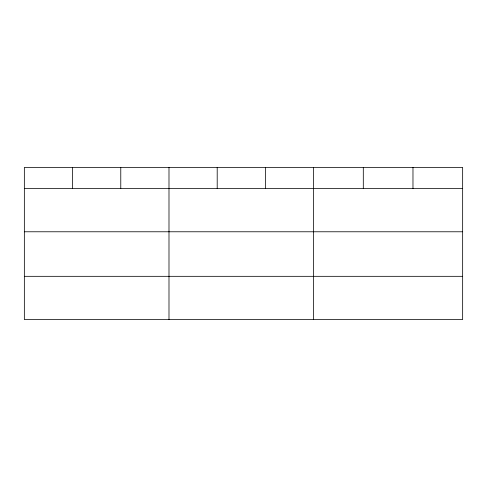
<?xml version="1.0" encoding="UTF-8"?>
<svg xmlns="http://www.w3.org/2000/svg" width="487" height="487" viewBox="0 0 487 487"><rect width="100%" height="100%" fill="white"/><g stroke="black" fill="none" stroke-linecap="round" stroke-linejoin="round"><path stroke-width="0.73" d="M462.65 231.775L462.65 167.437L24.35 167.437L24.35 319.563L462.65 319.563L462.65 231.775L24.35 231.775M24.35 188.536L462.65 188.536M24.35 276.324L462.65 276.324M412.976 167.437L412.976 188.536M363.302 167.437L363.302 188.536M313.628 167.437L313.628 319.563M265.415 167.437L265.415 188.536M217.202 167.437L217.202 188.536M168.989 167.437L168.989 319.563M120.776 167.437L120.776 188.536M72.563 167.437L72.563 188.536"/></g></svg>
